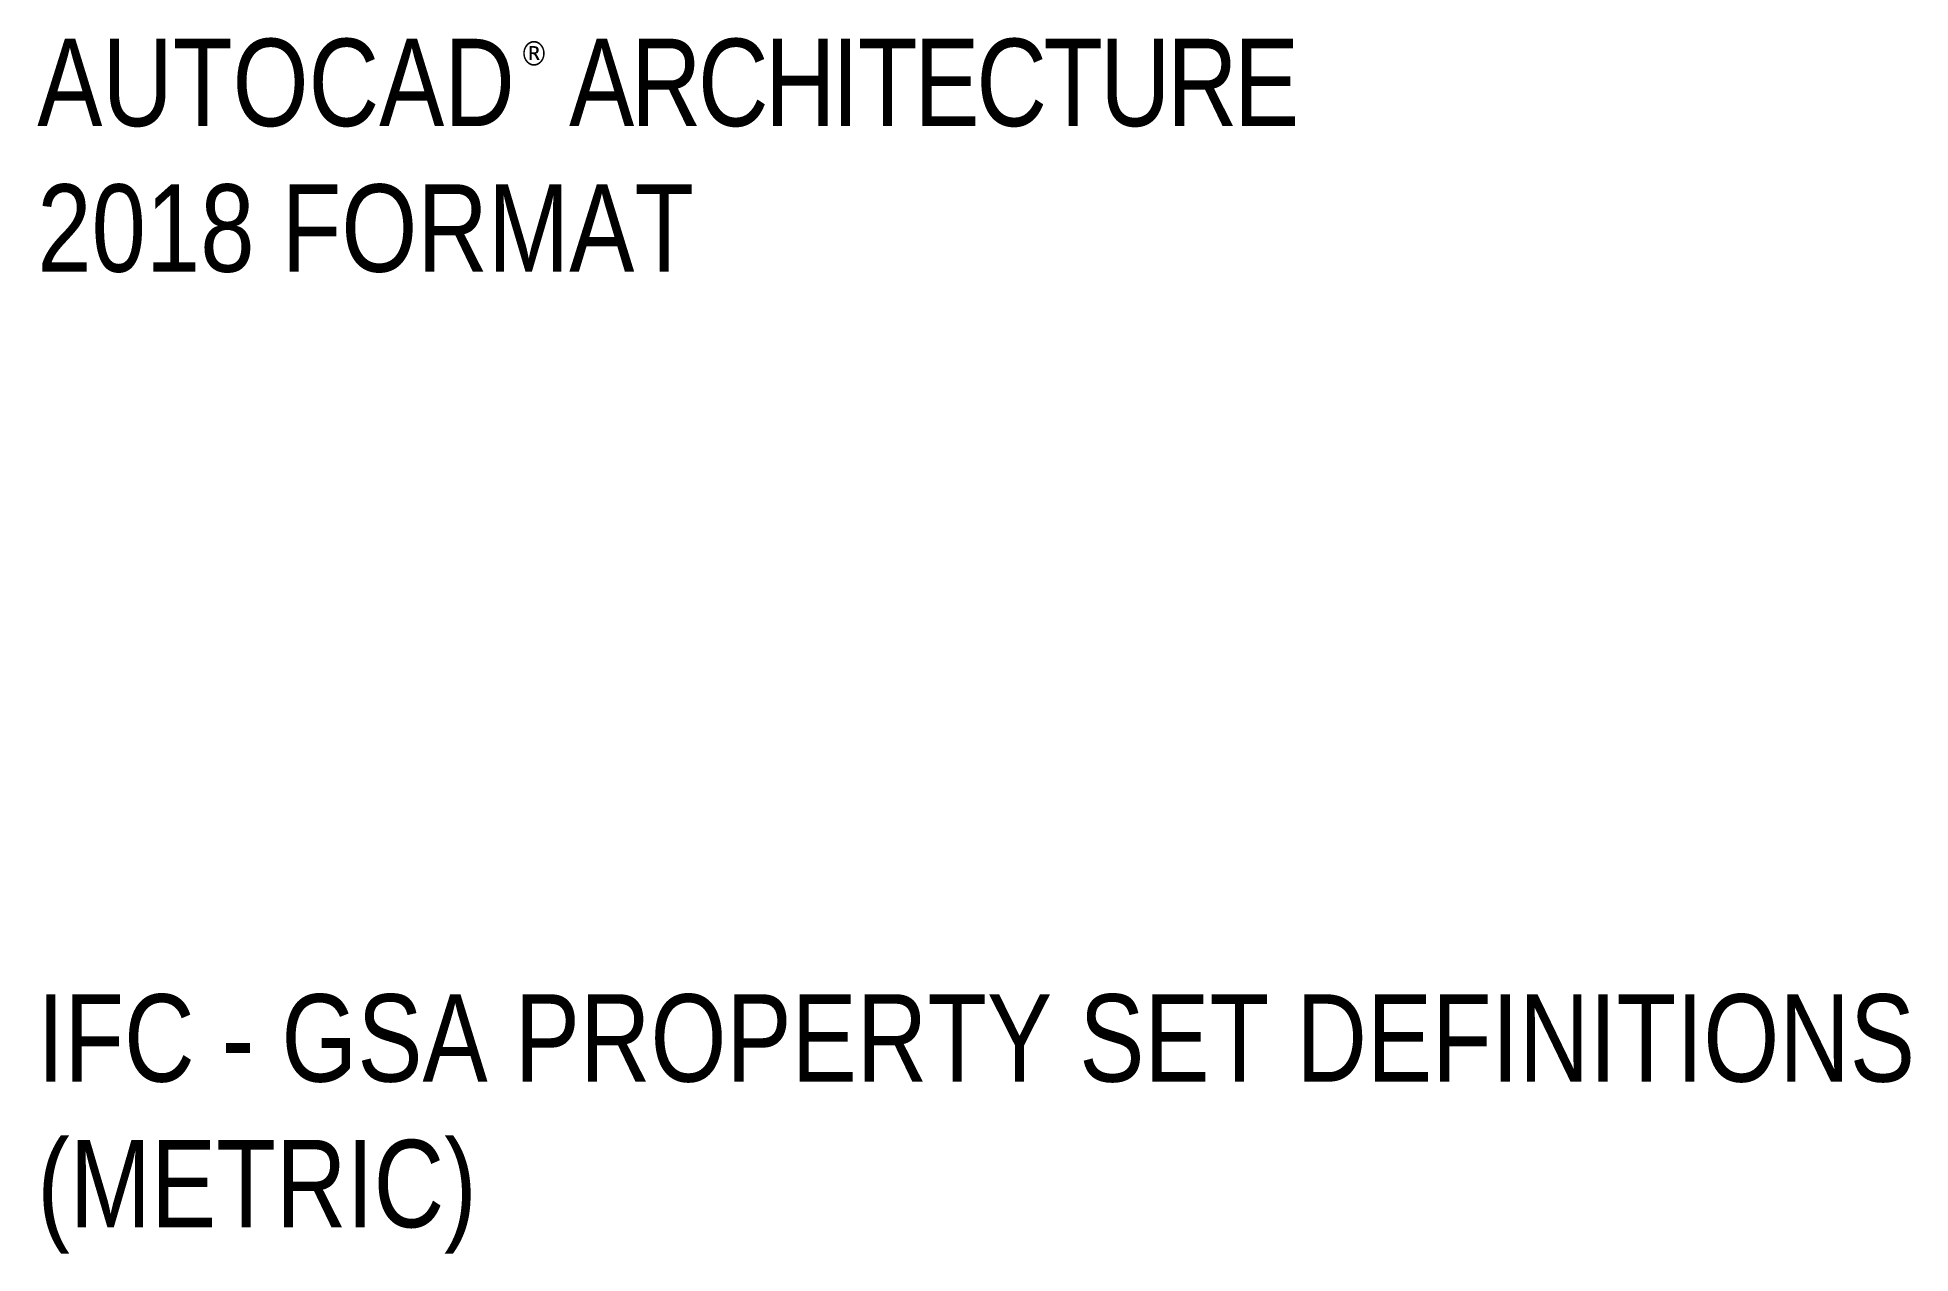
# Paper-space layout 'Work' of a CAD drawing. Header units: millimetres. Extents: x 17 to 493, y 17 to 326.
import ezdxf

# ---------------------------------------------------------------- set-up
doc = ezdxf.new("R2010")
doc.units = ezdxf.units.MM
doc.header["$LTSCALE"] = 0.5
doc.styles.add('Title-Normal', font='arial.ttf', dxfattribs={"width": 0.75})

psp = doc.layouts.new('Work')

# ---------------------------------------------------------------- texts
at = {"color": 7, "style": 'Title-Normal'}
for s, insert, char_height, width, attachment_point in [('{\\W0.8;AUTOCAD  \\T0.95;ARCHITECTURE \\P\\T1;2018 FORMAT}', (16.93, 325.97), 22.225, 441.4384, 1), ('{\\fTahoma|b0|i0|c0|p34;\\W1;®}', (139.48, 325.45), 6.35, 8.9553, 1), ('{\\W0.8;IFC - GSA PROPERTY SET DEFINITIONS\\P(METRIC)}', (16.93, 16.93), 22.225, 481.4457, 7)]:
    psp.add_mtext(s, dxfattribs=dict(at, insert=insert, char_height=char_height, width=width, attachment_point=attachment_point))

doc.saveas('drawing.dxf')
